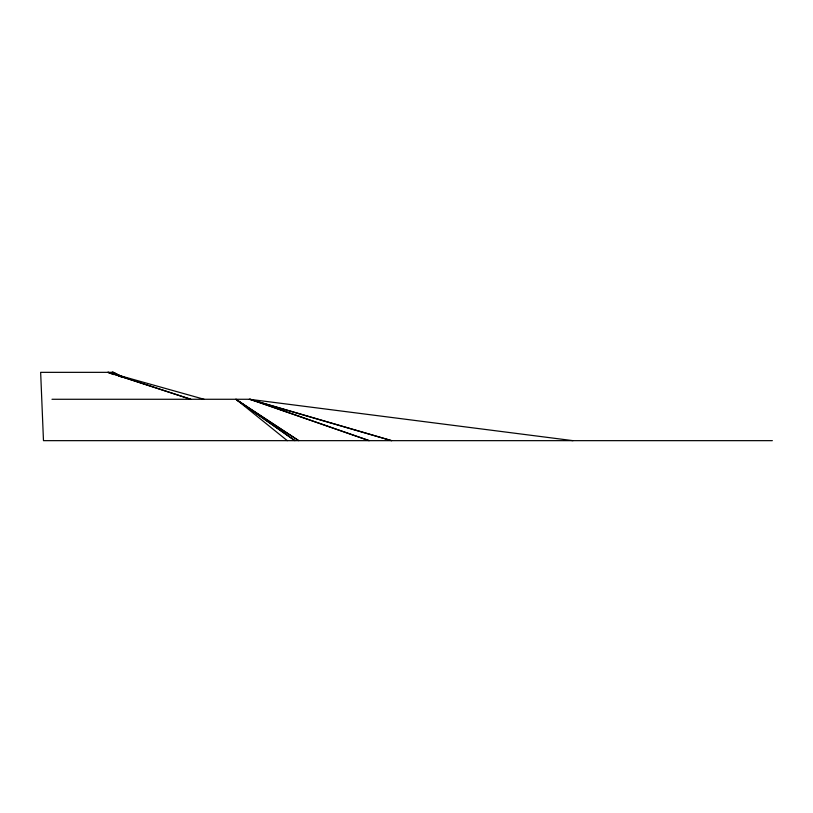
<?xml version="1.0" encoding="UTF-8"?>
<svg xmlns="http://www.w3.org/2000/svg" width="813" height="813" viewBox="0 0 813 813"><rect width="100%" height="100%" fill="white"/><g stroke="black" fill="none" stroke-linecap="round" stroke-linejoin="round"><path stroke-width="1.22" d="M51.981 399.274L250.191 399.274L369.214 440.656L249.916 399.274L391.612 440.656L249.367 399.274L572.972 440.656M772.35 440.656L43.475 440.656L40.65 372.344L113.434 372.344L119.928 375.941M204.083 399.274L108.017 372.344L190.77 399.274L108.383 372.344M107.773 372.344L113.657 374.59M127.102 378.492L111.95 372.344L119.928 376.114M121.503 376.653L112.468 372.344L121.411 376.836M121.554 376.836L112.641 372.344L121.554 376.927M122.184 377.029L113.17 372.344L119.765 375.941M236.532 399.966L298.747 440.656L235.912 399.274L294.926 440.656L236.014 399.274L287.284 440.656"/></g></svg>
